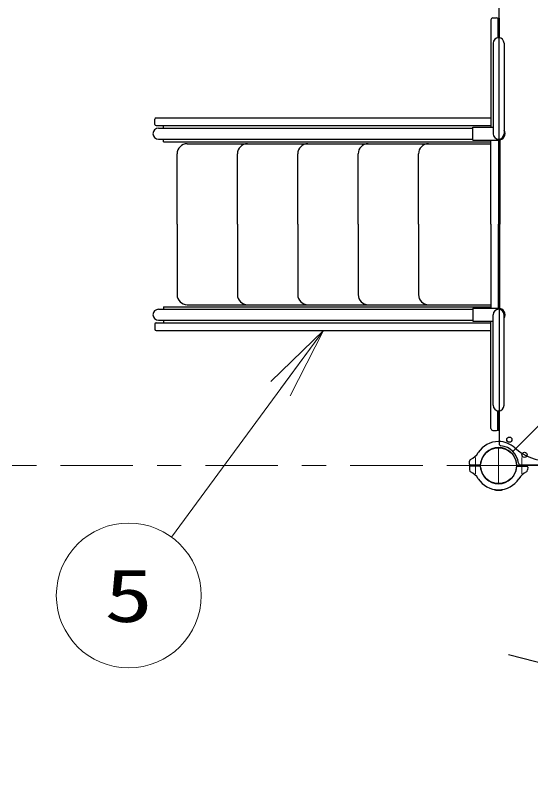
# Model space of a CAD drawing. Units: millimetres on the paper. Extents: x -385 to 0, y -594 to 267.
# Drawn here: x -62.54 to -41.19, y 77.2 to 108.78 of the extents above; entities that cross this region are included whole.
import ezdxf
from ezdxf.enums import TextEntityAlignment as Align

# ---------------------------------------------------------------- set-up
doc = ezdxf.new("R2010")
doc.units = ezdxf.units.MM
doc.linetypes.add('USER2', pattern=[6, 3, -1, 1, -1])
doc.linetypes.add('USER3', pattern=[8, 3, -1, 1, -1, 1, -1])
doc.layers.add('1_60', color=2, linetype='Continuous', lineweight=25)
doc.styles.add('ＭＳ ゴシック', font='')
doc.styles.get('ＭＳ ゴシック').set_extended_font_data('MS Gothic')

msp = doc.modelspace()

# ---------------------------------------------------------------- linework, layer by layer
at = {"layer": '1_60', "color": 131, "linetype": 'USER3', "lineweight": 13}
msp.add_line((-41.931, 90.718), (-23.11, 109.54), dxfattribs=at)
at = {"layer": '1_60', "color": 131}
for p, q in [((-42.496, 100.129), (-42.496, 109.219)), ((-42.496, 100.129), (-42.496, 91.039)), ((-32.521, 90.154), (-41.61, 90.154))]:
    msp.add_line(p, q, dxfattribs=at)
at = {"layer": '1_60'}
for p, q in [((-42.754, 108.671), (-42.604, 108.671)), ((-42.548, 108.663), (-42.494, 108.663)), ((-42.548, 108.663), (-42.548, 107.854)), ((-42.494, 108.663), (-42.494, 107.854)), ((-42.838, 108.588), (-42.838, 104.146)), ((-42.748, 107.629), (-42.748, 103.879)), ((-42.294, 107.629), (-42.294, 103.879)), ((-56.759, 104.263), (-56.759, 104.479)), ((-56.709, 104.529), (-42.838, 104.529)), ((-56.709, 104.213), (-42.838, 104.213)), ((-56.609, 104.106), (-43.581, 104.106)), ((-56.405, 104.106), (-56.405, 104.213)), ((-43.581, 103.613), (-43.581, 104.146)), ((-43.581, 104.146), (-42.748, 104.146)), ((-56.609, 103.653), (-43.581, 103.653)), ((-56.405, 103.546), (-56.405, 103.653)), ((-43.581, 103.613), (-42.521, 103.613)), ((-42.838, 100.129), (-42.838, 103.613)), ((-42.521, 103.653), (-42.521, 100.129)), ((-42.468, 103.618), (-42.468, 100.129)), ((-56.405, 103.546), (-42.838, 103.546)), ((-55.421, 103.463), (-42.838, 103.463)), ((-55.838, 100.129), (-55.838, 103.046)), ((-53.338, 100.129), (-53.338, 103.046)), ((-50.838, 100.129), (-50.838, 103.046)), ((-48.338, 100.129), (-48.338, 103.046)), ((-45.838, 100.129), (-45.838, 103.046)), ((-55.838, 100.129), (-55.838, 97.212)), ((-53.338, 100.129), (-53.338, 97.212)), ((-50.838, 100.129), (-50.838, 97.212)), ((-48.338, 100.129), (-48.338, 97.212)), ((-45.838, 100.129), (-45.838, 97.212)), ((-42.838, 100.129), (-42.838, 96.646)), ((-42.521, 96.606), (-42.521, 100.129)), ((-42.468, 96.64), (-42.468, 100.129)), ((-56.405, 96.712), (-56.405, 96.606)), ((-56.405, 96.712), (-42.838, 96.712)), ((-55.421, 96.796), (-42.838, 96.796)), ((-43.581, 96.646), (-42.521, 96.646)), ((-43.581, 96.646), (-43.581, 96.112)), ((-56.609, 96.606), (-43.581, 96.606)), ((-42.748, 92.629), (-42.748, 96.379)), ((-42.294, 92.629), (-42.294, 96.379)), ((-56.709, 96.046), (-42.838, 96.046)), ((-56.609, 96.152), (-43.581, 96.152)), ((-56.405, 96.152), (-56.405, 96.046)), ((-43.581, 96.112), (-42.748, 96.112)), ((-42.838, 91.671), (-42.838, 96.112)), ((-56.759, 95.996), (-56.759, 95.779)), ((-56.709, 95.729), (-42.838, 95.729)), ((-42.548, 91.596), (-42.548, 92.404)), ((-42.494, 91.596), (-42.494, 92.404)), ((-42.548, 91.596), (-42.494, 91.596)), ((-42.754, 91.587), (-42.604, 91.587)), ((-43.728, 90.189), (-43.724, 90.31)), ((-43.728, 90.189), (-43.724, 90.31)), ((-43.728, 90.07), (-43.723, 89.939)), ((-43.728, 90.07), (-43.723, 89.939)), ((-43.302, 90.154), (-43.695, 90.154)), ((-43.302, 90.154), (-43.695, 90.154)), ((-43.302, 90.104), (-43.695, 90.104)), ((-43.302, 90.104), (-43.695, 90.104)), ((-41.74, 90.154), (-40.43, 90.154)), ((-41.74, 90.154), (-40.43, 90.154)), ((-41.74, 90.104), (-41.347, 90.104)), ((-41.74, 90.104), (-41.347, 90.104)), ((-41.314, 90.07), (-41.318, 89.949)), ((-41.314, 90.07), (-41.318, 89.949))]:
    msp.add_line(p, q, dxfattribs=at)
at = {"layer": '1_60', "color": 7, "lineweight": 13}
for p, q in [((-49.773, 95.729), (-56.064, 87.17)), ((-51.953, 93.608), (-49.773, 95.729)), ((-49.773, 95.729), (-51.55, 93.312)), ((-49.773, 95.729), (-51.147, 93.016))]:
    msp.add_line(p, q, dxfattribs=at)
at = {"layer": '1_60', "color": 7, "linetype": 'USER2', "lineweight": 13}
for p, q in [((-42.521, 90.879), (-42.521, 89.379)), ((-42.521, 90.879), (-42.521, 89.379)), ((-43.479, 89.797), (-43.479, 90.461)), ((-43.479, 89.797), (-43.479, 90.461)), ((-41.562, 89.797), (-41.562, 90.461)), ((-41.562, 89.797), (-41.562, 90.461)), ((-78.665, 90.129), (-42.687, 90.129)), ((-20.856, 90.129), (-44.185, 90.129)), ((-43.271, 90.129), (-41.771, 90.129)), ((-43.271, 90.129), (-41.771, 90.129))]:
    msp.add_line(p, q, dxfattribs=at)
at = {"layer": '1_60', "color": 7}
for p, q in [((-42.687, 89.143), (-42.687, 89.141)), ((-42.687, 89.143), (-42.687, 89.141)), ((-42.354, 89.143), (-42.354, 89.141)), ((-42.354, 89.143), (-42.354, 89.141)), ((-42.106, 82.304), (-22.282, 77.202))]:
    msp.add_line(p, q, dxfattribs=at)
at = {"layer": '1_60', "color": 131}
for centre in [(-42.074, 91.207), (-41.443, 90.575)]:
    msp.add_circle(centre, 0.108, dxfattribs=at)
at = {"layer": '1_60', "color": 7}
for centre, radius in [((-42.521, 90.129), 0.743), ((-41.443, 90.575), 0.108)]:
    msp.add_circle(centre, radius, dxfattribs=at)
at = {"layer": '1_60', "color": 190}
msp.add_circle((-42.521, 90.129), 0.743, dxfattribs=at)
at = {"layer": '1_60', "color": 7, "lineweight": 13}
msp.add_circle((-57.841, 84.752), 3, dxfattribs=at)
at = {"layer": '1_60'}
for centre, radius, start, end in [((-42.754, 108.588), 0.0833, 90, 180), ((-42.604, 108.588), 0.0833, 30, 90), ((-42.521, 107.629), 0.227, 0, 180), ((-56.709, 104.479), 0.05, 90, 180), ((-56.709, 104.263), 0.05, 180, 270), ((-56.609, 103.879), 0.227, 90, 270), ((-42.521, 103.879), 0.267, 270, 31.7883), ((-42.521, 103.879), 0.227, 180, 0), ((-55.421, 103.046), 0.417, 90, 180), ((-52.921, 103.046), 0.417, 90, 180), ((-50.421, 103.046), 0.417, 90, 180), ((-47.921, 103.046), 0.417, 90, 180), ((-45.421, 103.046), 0.417, 90, 180), ((-55.421, 97.212), 0.417, 180, 270), ((-52.921, 97.212), 0.417, 180, 270), ((-50.421, 97.212), 0.417, 180, 270), ((-47.921, 97.212), 0.417, 180, 270), ((-45.421, 97.212), 0.417, 180, 270), ((-42.521, 96.379), 0.267, 328.2117, 90), ((-56.609, 96.379), 0.227, 90, 270), ((-42.521, 96.379), 0.227, 0, 180), ((-56.709, 95.996), 0.05, 90, 180), ((-56.709, 95.779), 0.05, 180, 270), ((-42.521, 92.629), 0.227, 180, 0), ((-42.754, 91.671), 0.0833, 180, 270), ((-42.604, 91.671), 0.0833, 270, 330), ((-42.521, 90.129), 1, 90, 147.2728), ((-42.521, 90.129), 1, 90, 147.2728), ((-42.521, 90.129), 1, 47.7828, 90), ((-42.521, 90.129), 1, 47.7828, 90), ((-44.063, 91.121), 0.833, 297.4588, 327.2728), ((-44.063, 91.121), 0.833, 297.4588, 327.2728), ((-42.521, 90.129), 0.75, 90, 175.7293), ((-42.521, 90.129), 0.75, 90, 175.7293), ((-42.521, 90.129), 0.75, 4.2707, 90), ((-42.521, 90.129), 0.75, 4.2707, 90), ((-40.393, 92.475), 2.167, 227.7828, 268.9158), ((-40.393, 92.475), 2.167, 227.7828, 268.9158), ((-43.64, 90.307), 0.0833, 117.4588, 178), ((-43.64, 90.307), 0.0833, 117.4588, 178), ((-43.64, 90.307), 0.0833, 117.4588, 178), ((-43.64, 90.307), 0.0833, 117.4588, 178), ((-43.695, 90.188), 0.0333, 178, 270), ((-43.695, 90.188), 0.0333, 178, 270), ((-43.695, 90.071), 0.0333, 90, 182), ((-43.695, 90.071), 0.0333, 90, 182), ((-43.302, 90.188), 0.0333, 270, 355.7293), ((-43.302, 90.188), 0.0333, 270, 355.7293), ((-43.302, 90.071), 0.0333, 4.2707, 90), ((-43.302, 90.071), 0.0333, 4.2707, 90), ((-42.521, 90.129), 0.75, 184.2707, 270), ((-42.521, 90.129), 0.75, 184.2707, 270), ((-42.521, 90.129), 0.75, 270, 355.7293), ((-42.521, 90.129), 0.75, 270, 355.7293), ((-41.74, 90.188), 0.0333, 184.2707, 270), ((-41.74, 90.188), 0.0333, 184.2707, 270), ((-41.74, 90.071), 0.0333, 90, 175.7293), ((-41.74, 90.071), 0.0333, 90, 175.7293), ((-41.347, 90.071), 0.0333, 358, 90), ((-41.347, 90.071), 0.0333, 358, 90), ((-43.64, 89.952), 0.0833, 182, 242.5412), ((-43.64, 89.952), 0.0833, 182, 242.5412), ((-44.063, 89.138), 0.833, 32.7272, 62.5412), ((-44.063, 89.138), 0.833, 32.7272, 62.5412), ((-40.978, 89.138), 0.833, 117.4588, 147.2728), ((-40.978, 89.138), 0.833, 117.4588, 147.2728), ((-41.401, 89.952), 0.0833, 297.4588, 358), ((-41.401, 89.952), 0.0833, 297.4588, 358), ((-42.521, 90.129), 1, 212.7272, 270), ((-42.521, 90.129), 1, 212.7272, 270), ((-42.521, 90.129), 1, 270, 327.2728), ((-42.521, 90.129), 1, 270, 327.2728)]:
    msp.add_arc(centre, radius, start, end, dxfattribs=at)
at = {"layer": '1_60', "color": 131}
for centre, radius, start, end in [((-42.412, 91.039), 0.0833, 180, 263.2128), ((-42.521, 90.129), 0.833, 6.7872, 83.2128), ((-41.61, 90.237), 0.0833, 186.7872, 270)]:
    msp.add_arc(centre, radius, start, end, dxfattribs=at)
at = {"layer": '1_60', "color": 7}
for centre, radius, start, end in [((-42.671, 89.141), 0.0167, 180, 261.3731), ((-42.671, 89.141), 0.0167, 180, 261.3731), ((-42.521, 90.129), 1.017, 261.3731, 270), ((-42.521, 90.129), 1.017, 261.3731, 270), ((-42.521, 90.129), 1.017, 270, 278.6269), ((-42.521, 90.129), 1.017, 270, 278.6269), ((-42.371, 89.141), 0.0167, 278.6269, 0), ((-42.371, 89.141), 0.0167, 278.6269, 0)]:
    msp.add_arc(centre, radius, start, end, dxfattribs=at)

# ---------------------------------------------------------------- texts
at = {"layer": '1_60', "color": 7, "style": 'ＭＳ ゴシック', "width": 1.35}
msp.add_text('5', height=2.199, dxfattribs=at).set_placement((-57.841, 84.752), align=Align.MIDDLE_CENTER)

doc.saveas('drawing.dxf')
